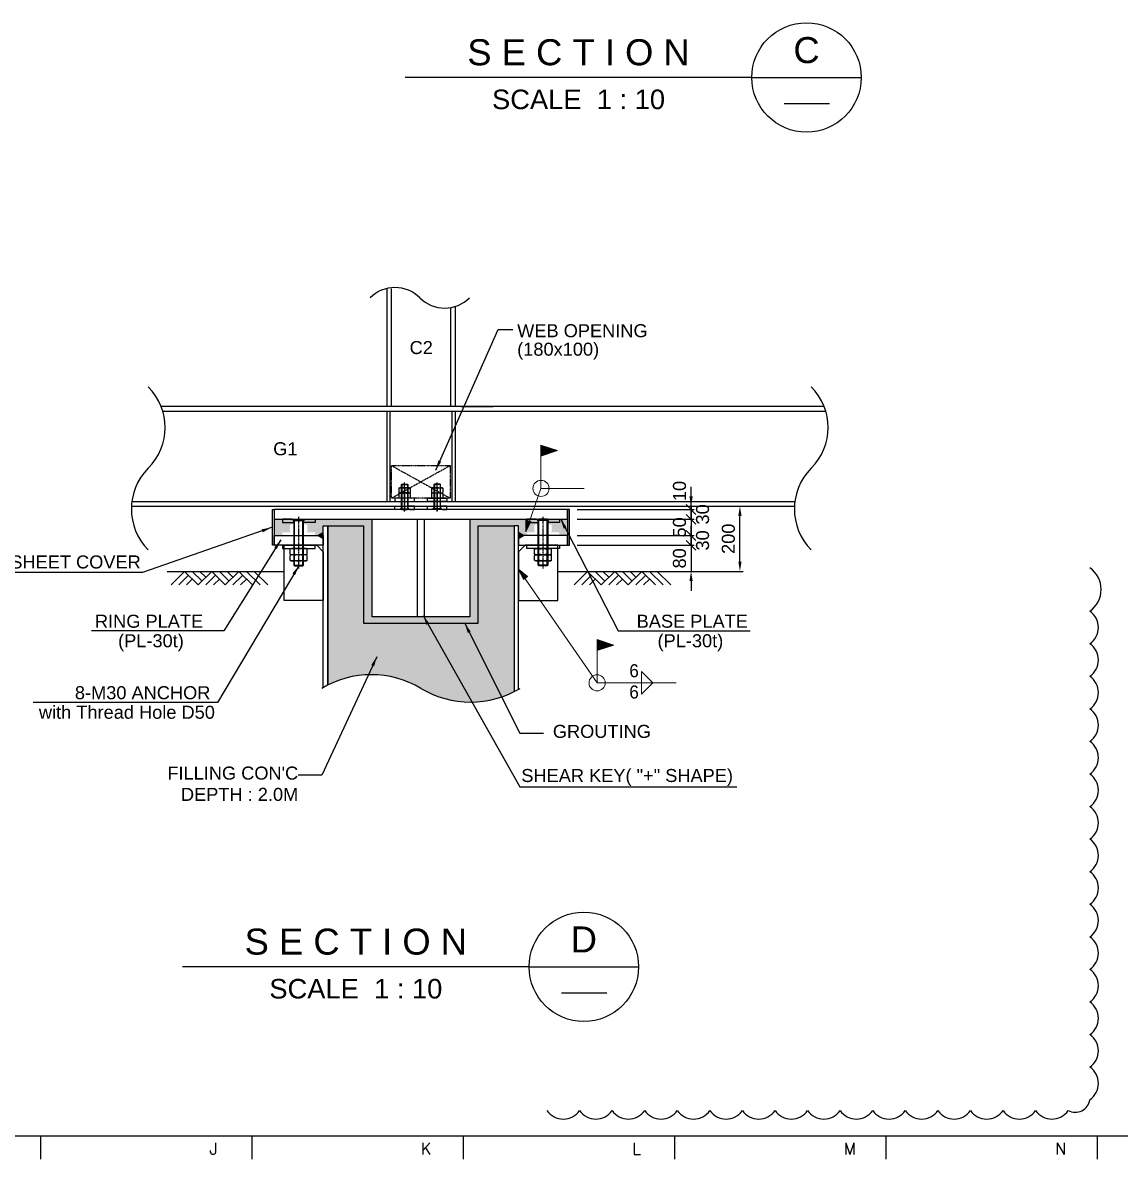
# Model space of a CAD drawing. Header units: millimetres. Extents: x 415966 to 487306, y -108951 to -17325.
# Drawn here: x 446494 to 449864, y -108848 to -105358 of the extents above; entities that cross this region are included whole.
import ezdxf
from ezdxf.enums import TextEntityAlignment as Align

# ---------------------------------------------------------------- set-up
doc = ezdxf.new("R2010")
doc.units = ezdxf.units.MM
doc.header["$LTSCALE"] = 2
doc.linetypes.add('CENTER', pattern=[2, 1.25, -0.25, 0.25, -0.25])
doc.linetypes.add('HIDDEN', pattern=[0.375, 0.25, -0.125])
doc.layers.get('Defpoints').update_dxf_attribs({"color": 250})
for name, color, linetype in [('C_CEN', 1, 'CENTER'), ('C_COLUMN-01', 2, 'Continuous'), ('C_GIRDER', 2, 'Continuous'), ('C_REV', 4, 'Continuous'), ('C_TEXT_01', 2, 'Continuous'), ('CONC', 3, 'Continuous'), ('DIM', 1, 'Continuous'), ('DIM-SCALE', 7, 'Continuous'), ('PLATE', 2, 'Continuous'), ('TAN-TIT', 30, 'Continuous'), ('TITLE', 7, 'Continuous'), ('나사산', 1, 'Continuous'), ('중심선', 1, 'CENTER')]:
    doc.layers.add(name, color=color, linetype=linetype)
for name, color, linetype, lineweight in [('Level 1', 7, 'Continuous', 0), ('Level 3', 7, 'Continuous', 0), ('Level 6', 7, 'Continuous', 0), ('Level 7', 7, 'Continuous', 0)]:
    doc.layers.add(name, color=color, linetype=linetype, lineweight=lineweight)
doc.styles.add('Arial', font='arial.ttf')
doc.styles.add('COM', font='COMPLEX', dxfattribs={"height": 5})
doc.styles.add('돋움', font='')
doc.styles.get('돋움').set_extended_font_data('Dotum')
doc.dimstyles.new('일반도면_0010', dxfattribs={"dimtxt": 40, "dimasz": 30, "dimexe": 10, "dimexo": 50, "dimgap": 15, "dimtad": 1, "dimdec": 0, "dimzin": 0, "dimdsep": 46, "dimtxsty": 'Arial', "dimcen": -50, "dimclrd": 7, "dimclre": 7, "dimclrt": 2, "dimadec": 8, "dimazin": 0, "dimtfac": 1, "dimtdec": 0, "dimtix": 1, "dimtmove": 2, "dimatfit": 3, "dimfxl": 1, "dimtolj": 1, "dimtzin": 0, "dimarcsym": 0})

# ---------------------------------------------------------------- blocks, each defined once
blk = doc.blocks.new('BORDER')
at = {"layer": 'TAN-TIT'}
for p, q in [((497.6551724136807, 352), (23282.34482758632, 352)), ((12178.41379310051, 352), (12178.41379310051, 207.7931034486683)), ((13476.27586206514, 352), (13476.27586206514, 207.7931034486683)), ((14774.13793103676, 352), (14774.13793103676, 207.7931034486683)), ((16072.0000000014, 352), (16072.0000000014, 207.7931034486683)), ((17369.86206895718, 352), (17369.86206895718, 207.7931034486683)), ((18667.72413793067, 352), (18667.72413793067, 207.7931034486683))]:
    blk.add_line(p, q, dxfattribs=at)
at = {"layer": 'TAN-TIT', "style": 'COM'}
for s, p in [('J', (13216.7034482779, 236.6344827588619)), ('K', (14514.56551724067, 236.6344827588619)), ('L', (15812.4275862053, 236.6344827588619)), ('M', (17110.28965516994, 236.6344827588619)), ('N', (18408.15172413271, 236.6344827588619))]:
    blk.add_text(s, height=72.10344827586206, dxfattribs=at).set_placement(p)
blk = doc.blocks.new('A$C25214C55')
at = {"layer": 'DIM'}
for p, q in [((223.470387361871, -125.0000000000036), (348.470387361871, -3.637978807091713e-12)), ((294.1810654805304, -125.0000000000036), (419.1810654805304, -3.637978807091713e-12)), ((364.8917435991752, -125.0000000000036), (489.8917435991752, -3.637978807091713e-12)), ((473.470387361871, -125.0000000000036), (419.1810654805304, -70.71067811865942)), ((544.1810654805304, -125.0000000000036), (454.5364045398455, -35.35533905932971)), ((614.8917435991752, -125.0000000000036), (489.8917435991752, -3.637978807091713e-12)), ((544.1810654805304, -54.28932188134786), (598.470387361871, -3.637978807091713e-12)), ((579.5364045398455, -89.64466094067757), (669.1810654805304, -3.637978807091713e-12)), ((614.8917435991752, -125.0000000000036), (739.8917435991752, -3.637978807091713e-12)), ((723.470387361871, -125.0000000000036), (669.1810654805304, -70.71067811865942)), ((794.1810654805304, -125.0000000000036), (704.5364045398455, -35.35533905932971)), ((864.8917435991752, -125.0000000000036), (739.8917435991752, -3.637978807091713e-12)), ((794.1810654805304, -54.28932188134786), (848.470387361871, -3.637978807091713e-12)), ((829.5364045398455, -89.64466094067757), (919.1810654805304, -3.637978807091713e-12)), ((864.8917435991752, -125.0000000000036), (989.8917435991752, -3.637978807091713e-12)), ((973.470387361871, -125.0000000000036), (919.1810654805304, -70.71067811865942)), ((1044.18106548053, -125.0000000000036), (954.5364045398455, -35.35533905932971)), ((1114.891743599175, -125.0000000000036), (989.8917435991752, -3.637978807091713e-12))]:
    blk.add_line(p, q, dxfattribs=at)
blk = doc.blocks.new('_DatumFilled')
at = {"color": 0, "linetype": 'ByBlock'}
blk.add_solid([(0, 0.57735027), (-1, 0), (0, -0.57735027)], dxfattribs=at)
blk = doc.blocks.new('L6')
at = {"color": 2, "linetype": 'Continuous', "lineweight": 0, "flags": 128}
blk.add_lwpolyline([(0, 0), (-0.00516, 0.00113), (-0.00516, -0.00113), (0, 0), (-0.00502, 0.00092), (-0.00502, -0.00092), (-0.0005666666666666667, 0), (-0.004876666666666666, 0.0007066666666666666), (-0.00495, -0.0007066666666666666), (-0.00113, 0), (-0.004736666666666667, 0.0005666666666666667), (-0.004806666666666667, -0.0004933333333333334), (-0.00191, 0), (-0.004596666666666666, 0.0003533333333333333), (-0.004666666666666667, -0.0002833333333333334), (-0.002616666666666666, 7e-05), (-0.004453333333333333, 0.0002133333333333333), (-0.004596666666666666, -0.00014), (-0.003463333333333333, 0), (-0.004383333333333334, 7e-05)], dxfattribs=at)
blk = doc.blocks.new('_Oblique')
at = {"color": 0, "linetype": 'ByBlock', "lineweight": -2}
blk.add_line((-0.5, -0.5), (0.5, 0.5), dxfattribs=at)
blk = doc.blocks.new('*D528')
at = {"layer": 'Defpoints', "color": 0}
for p in [(448145.9772784599, -106852.2534660519), (448545.9756654185, -106852.2534660519), (448145.9772784599, -106882.2534660522)]:
    blk.add_point(p, dxfattribs=at)
at = {"layer": 'DIM-SCALE', "color": 7, "lineweight": -2}
for p, q in [((448545.9756654185, -106852.2534660519), (448545.9756654185, -106822.2534660519)), ((448195.9772784599, -106852.2534660519), (448555.9756654185, -106852.2534660519)), ((448545.9756654185, -106882.2534660522), (448545.9756654185, -106852.2534660519)), ((448195.9772784599, -106882.2534660522), (448555.9756654185, -106882.2534660522)), ((448545.9756654185, -106882.2534660522), (448545.9756654185, -106912.2534660522))]:
    blk.add_line(p, q, dxfattribs=at)
at = {"layer": 'DIM-SCALE', "color": 7, "lineweight": -2, "xscale": 30, "yscale": 30, "zscale": 30}
for p, rotation in [((448545.9756654185, -106852.2534660519), 270), ((448545.9756654185, -106882.2534660522), 90)]:
    blk.add_blockref('_Oblique', p, dxfattribs=dict(at, rotation=rotation))
at = {"layer": 'DIM-SCALE', "color": 2, "char_height": 40, "attachment_point": 5, "rotation": 90, "style": 'Arial'}
for s, insert in [('\\A1;30', (448581.4122274921, -106867.253466052)), ('\\A1;', (448510.9756654185, -106867.253466052))]:
    blk.add_mtext(s, dxfattribs=dict(at, insert=insert))
blk = doc.blocks.new('*D529')
at = {"layer": 'Defpoints', "color": 0}
for p in [(448145.9772784599, -106932.2534660522), (448145.9772784599, -106962.2534660524), (448545.9756654185, -106932.2534660522)]:
    blk.add_point(p, dxfattribs=at)
at = {"layer": 'DIM-SCALE', "color": 7, "lineweight": -2}
for p, q in [((448545.9756654185, -106932.2534660522), (448545.9756654185, -106902.2534660522)), ((448195.9772784599, -106932.2534660522), (448555.9756654185, -106932.2534660522)), ((448195.9772784599, -106962.2534660524), (448555.9756654185, -106962.2534660524)), ((448545.9756654185, -106962.2534660524), (448545.9756654185, -106932.2534660522)), ((448545.9756654185, -106962.2534660524), (448545.9756654185, -106992.2534660524))]:
    blk.add_line(p, q, dxfattribs=at)
at = {"layer": 'DIM-SCALE', "color": 7, "lineweight": -2, "xscale": 30, "yscale": 30, "zscale": 30}
for p, rotation in [((448545.9756654185, -106932.2534660522), 270), ((448545.9756654185, -106962.2534660524), 90)]:
    blk.add_blockref('_Oblique', p, dxfattribs=dict(at, rotation=rotation))
at = {"layer": 'DIM-SCALE', "color": 2, "char_height": 40, "attachment_point": 5, "rotation": 90, "style": 'Arial'}
for s, insert in [('\\A1;30', (448581.4122274921, -106947.2534660523)), ('\\A1;', (448510.9756654185, -106947.2534660523))]:
    blk.add_mtext(s, dxfattribs=dict(at, insert=insert))
blk = doc.blocks.new('*D530')
at = {"layer": 'Defpoints', "color": 0}
for p in [(448145.9772784599, -106962.2534660524), (448145.9772784599, -107042.2534660522), (448545.9756654185, -107042.2534660522)]:
    blk.add_point(p, dxfattribs=at)
at = {"layer": 'DIM-SCALE', "color": 7, "lineweight": -2}
for p, q in [((448195.9772784599, -106962.2534660524), (448555.9756654185, -106962.2534660524)), ((448545.9756654185, -106962.2534660524), (448545.9756654185, -106932.2534660524)), ((448545.9756654185, -106962.2534660524), (448545.9756654185, -107042.2534660522)), ((448195.9772784599, -107042.2534660522), (448555.9756654185, -107042.2534660522)), ((448545.9756654185, -107072.2534660522), (448545.9756654185, -107102.2534660522))]:
    blk.add_line(p, q, dxfattribs=at)
at = {"layer": 'DIM-SCALE', "color": 7}
blk.add_solid([(448540.9756654185, -107072.2534660522), (448550.9756654185, -107072.2534660522), (448545.9756654185, -107042.2534660522)], dxfattribs=at)
at = {"layer": 'DIM-SCALE', "color": 7, "lineweight": -2, "xscale": 30, "yscale": 30, "zscale": 30, "rotation": 270}
blk.add_blockref('_Oblique', (448545.9756654185, -106962.2534660524), dxfattribs=at)
at = {"layer": 'DIM-SCALE', "color": 2, "insert": (448510.5527459096, -107002.2534660523), "char_height": 40, "attachment_point": 5, "rotation": 90, "style": 'Arial'}
blk.add_mtext('\\A1;80', dxfattribs=at)
blk = doc.blocks.new('*D531')
at = {"layer": 'Defpoints', "color": 0}
for p in [(448145.9772784599, -106842.2534660519), (448145.9772784599, -106852.2534660519), (448545.9756654185, -106852.2534660519)]:
    blk.add_point(p, dxfattribs=at)
at = {"layer": 'DIM-SCALE', "color": 7, "lineweight": -2}
for p, q in [((448545.9756654185, -106812.2534660519), (448545.9756654185, -106782.2534660519)), ((448195.9772784599, -106842.2534660519), (448555.9756654185, -106842.2534660519)), ((448195.9772784599, -106852.2534660519), (448555.9756654185, -106852.2534660519)), ((448545.9756654185, -106842.2534660519), (448545.9756654185, -106852.2534660519)), ((448545.9756654185, -106852.2534660519), (448545.9756654185, -106882.2534660519))]:
    blk.add_line(p, q, dxfattribs=at)
at = {"layer": 'DIM-SCALE', "color": 7}
blk.add_solid([(448540.9756654185, -106812.2534660519), (448550.9756654185, -106812.2534660519), (448545.9756654185, -106842.2534660519)], dxfattribs=at)
at = {"layer": 'DIM-SCALE', "color": 7, "lineweight": -2, "xscale": 30, "yscale": 30, "zscale": 30, "rotation": 90}
blk.add_blockref('_Oblique', (448545.9756654185, -106852.2534660519), dxfattribs=at)
at = {"layer": 'DIM-SCALE', "color": 2, "insert": (448510.5527459084, -106795.554966734), "char_height": 40, "attachment_point": 5, "rotation": 90, "style": 'Arial'}
blk.add_mtext('\\A1;10', dxfattribs=at)
blk = doc.blocks.new('*D532')
at = {"layer": 'Defpoints', "color": 0}
for p in [(448145.9772784599, -106882.2534660522), (448145.9772784599, -106932.2534660517), (448545.9756654185, -106932.2534660517)]:
    blk.add_point(p, dxfattribs=at)
at = {"layer": 'DIM-SCALE', "color": 7, "lineweight": -2}
for p, q in [((448545.9756654185, -106882.2534660522), (448545.9756654185, -106852.2534660522)), ((448195.9772784599, -106882.2534660522), (448555.9756654185, -106882.2534660522)), ((448545.9756654185, -106882.2534660522), (448545.9756654185, -106932.2534660517)), ((448195.9772784599, -106932.2534660517), (448555.9756654185, -106932.2534660517)), ((448545.9756654185, -106932.2534660517), (448545.9756654185, -106962.2534660517))]:
    blk.add_line(p, q, dxfattribs=at)
at = {"layer": 'DIM-SCALE', "color": 7, "lineweight": -2, "xscale": 30, "yscale": 30, "zscale": 30}
for p, rotation in [((448545.9756654185, -106882.2534660522), 270), ((448545.9756654185, -106932.2534660517), 90)]:
    blk.add_blockref('_Oblique', p, dxfattribs=dict(at, rotation=rotation))
at = {"layer": 'DIM-SCALE', "color": 2, "insert": (448510.5527459096, -106907.2534660519), "char_height": 40, "attachment_point": 5, "rotation": 90, "style": 'Arial'}
blk.add_mtext('\\A1;50', dxfattribs=at)
blk = doc.blocks.new('*D533')
at = {"layer": 'Defpoints', "color": 0}
for p in [(448166.5886688881, -106842.2534660519), (448695.9756654194, -106842.2534660519), (448195.9772784599, -107042.2534660522)]:
    blk.add_point(p, dxfattribs=at)
at = {"layer": 'DIM-SCALE', "color": 7, "lineweight": -2}
for p, q in [((448216.5886688881, -106842.2534660519), (448705.9756654194, -106842.2534660519)), ((448695.9756654194, -107012.2534660522), (448695.9756654194, -106872.2534660519)), ((448245.9772784599, -107042.2534660522), (448705.9756654194, -107042.2534660522))]:
    blk.add_line(p, q, dxfattribs=at)
at = {"layer": 'DIM-SCALE', "color": 7}
for points in [[(448690.9756654194, -106872.2534660519), (448700.9756654194, -106872.2534660519), (448695.9756654194, -106842.2534660519)], [(448690.9756654194, -107012.2534660522), (448700.9756654194, -107012.2534660522), (448695.9756654194, -107042.2534660522)]]:
    blk.add_solid(points, dxfattribs=at)
at = {"layer": 'DIM-SCALE', "color": 2, "insert": (448660.5527459105, -106942.253466052), "char_height": 40, "attachment_point": 5, "rotation": 90, "style": 'Arial'}
blk.add_mtext('\\A1;200', dxfattribs=at)
blk = doc.blocks.new('BOLT2')
for p, q in [((-15.00000000419095, 147.9802525004052), (-12.97025250422303, 151.5100000004604)), ((-15.00000000419095, 147.9802525004052), (-15.00000000419095, 10.50474750004651)), ((-15.00000000419095, 147.9802525004052), (14.99999999580905, 147.9802525004052)), ((-12.97025250422303, 151.5100000004604), (12.97025249584112, 151.5100000004604)), ((12.97025249584112, 151.5100000004604), (14.99999999580905, 147.9802525004052)), ((14.99999999580905, 10.50474750004651), (14.99999999580905, 147.9802525004052)), ((-22.50000000419095, 61.50999999999476), (-25.98120000422932, 59.49894999999378)), ((-25.98120000422932, 44.50104999999894), (-25.98120000422932, 59.49894999999378)), ((-22.50000000419095, 42.48999999999796), (-25.98120000422932, 44.50104999999894)), ((-22.50000000419095, 42.48999999999796), (-25.98120000422932, 40.47894999999698)), ((-25.98120000422932, 25.48105000000214), (-25.98120000422932, 40.47894999999698)), ((22.49999999580905, 61.50999999999476), (-22.50000000419095, 61.50999999999476)), ((22.49999999580905, 42.48999999999796), (-22.50000000419095, 42.48999999999796)), ((22.49999999580905, 42.48999999999796), (-22.50000000419095, 42.48999999999796)), ((-12.99150000419468, 44.50104999999894), (-12.99150000419468, 59.49894999999378)), ((-12.99150000419468, 25.48105000000214), (-12.99150000419468, 40.47894999999698)), ((12.99149999592919, 44.50104999999894), (12.99149999592919, 59.49894999999378)), ((12.99149999592919, 25.48105000000214), (12.99149999592919, 40.47894999999698)), ((25.98119999584742, 59.49894999999378), (22.49999999580905, 61.50999999999476)), ((25.98119999584742, 44.50104999999894), (22.49999999580905, 42.48999999999796)), ((25.98119999584742, 40.47894999999698), (22.49999999580905, 42.48999999999796)), ((25.98119999584742, 44.50104999999894), (25.98119999584742, 59.49894999999378)), ((25.98119999584742, 25.48105000000214), (25.98119999584742, 40.47894999999698)), ((-22.50000000419095, 23.47000000000116), (-25.98120000422932, 25.48105000000214)), ((22.49999999580905, 23.47000000000116), (-22.50000000419095, 23.47000000000116)), ((-15.00000000419095, 10.50474750004651), (14.99999999580905, 10.50474750004651)), ((-15.00000000419095, 10.50474750004651), (-12.97025250422303, 8.474999999991269)), ((-12.97025250422303, 8.474999999991269), (12.97025249584112, 8.474999999991269)), ((12.97025249584112, 8.474999999991269), (14.99999999580905, 10.50474750004651)), ((25.98119999584742, 25.48105000000214), (22.49999999580905, 23.47000000000116))]:
    blk.add_line(p, q)
at = {"color": 1}
for points in [[(-50.00000000419095, 141.5100000004604), (-15.00000000419095, 141.5100000004604), (-15.00000000419095, 146.5100000004604), (-20.00000000419095, 151.5100000004604), (-50.00000000419095, 151.5100000004604)], [(50.00000000419095, 141.5100000004604), (15.00000000419095, 141.5100000004604), (15.00000000419095, 146.5100000004604), (20.00000000419095, 151.5100000004604), (50.00000000419095, 151.5100000004604)], [(-50.00000000419095, 61.50999999999476), (49.99999999580905, 61.50999999999476), (49.99999999580905, 71.50999999999476), (-50.00000000419095, 71.50999999999476)]]:
    blk.add_lwpolyline(points, close=True, dxfattribs=at)
for centre, radius, start, end in [((-19.48635000409558, 50.01665154959483), 11.49334852972338, 55.59101350092298, 124.408986499077), ((-19.48635000409558, 53.9833484503979), 11.49334852972196, 235.591013500923, 304.408986499077), ((-19.48635000409558, 30.99665154959803), 11.49334852972338, 55.59101350092298, 124.408986499077), ((0.3143089925870299, 16.51109768163587), 45, 90.40019390252998, 107.1985961775466), ((0.3143089925870299, 87.48890231835685), 45, 252.8014038224534, 269.59980610414), ((0.3143089925870299, -2.508902318360924), 45, 90.40019390252998, 107.1985961775466), ((-0.3143090009689331, 16.51109768163587), 45, 72.80140382245344, 89.59980610413999), ((-0.3143090009689331, 87.48890231835685), 45, 270.40019389586, 287.1985961775466), ((-0.3143090009689331, -2.508902318360924), 45, 72.80140382245344, 89.59980610413999), ((19.48634999594651, 50.01665154959483), 11.49334852972309, 55.59101350092298, 124.408986499077), ((19.48634999594651, 53.9833484503979), 11.49334852972206, 235.591013500923, 304.408986499077), ((19.48634999594651, 30.99665154959803), 11.49334852972309, 55.59101350092298, 124.408986499077), ((-19.48635000409558, 34.9633484504011), 11.49334852972196, 235.591013500923, 304.408986499077), ((0.3143089925870299, 68.46890231836005), 45, 252.8014038224534, 269.59980610414), ((-0.3143090009689331, 68.46890231836005), 45, 270.40019389586, 287.1985961775466), ((19.48634999594651, 34.9633484504011), 11.49334852972206, 235.591013500923, 304.408986499077)]:
    blk.add_arc(centre, radius, start, end)
at = {"layer": '나사산'}
for p, q in [((-12.97025250422303, 8.474999999991269), (-12.97025250422303, 151.5100000004604)), ((12.97025249584112, 8.474999999991269), (12.97025249584112, 151.5100000004604))]:
    blk.add_line(p, q, dxfattribs=at)
at = {"layer": '중심선'}
blk.add_line((0, 0), (0, 158.4802525004052), dxfattribs=at)
blk = doc.blocks.new('A$C5F127701')
for p, q in [((-17.32079999998678, 40.65929999999935), (-15, 42)), ((-17.32079999998678, 40.65929999999935), (-17.32079999998678, 27.34070000000065)), ((-15, 42), (15, 42)), ((-8.646835000021383, 53.35000000000582), (-10, 51.996834999969)), ((10, 51.996834999969), (-10, 51.996834999969)), ((-10, 51.996834999969), (-10, -22.24683499995444)), ((-8.661000000080094, 40.65929999999935), (-8.661000000080094, 27.34070000000065)), ((8.646835000021383, 53.35000000000582), (-8.646835000021383, 53.35000000000582)), ((10, 51.996834999969), (8.646835000021383, 53.35000000000582)), ((8.660999999963678, 40.65929999999935), (8.660999999963678, 27.34070000000065)), ((10, -22.24683499995444), (10, 51.996834999969)), ((15, 42), (17.32079999998678, 40.65929999999935)), ((17.32079999998678, 40.65929999999935), (17.32079999998678, 27.34070000000065)), ((-17.32079999998678, 27.34070000000065), (-15, 26)), ((-17.32079999998678, 24.65929999999935), (-15, 26)), ((-17.32079999998678, 24.65929999999935), (-17.32079999998678, 11.34070000000065)), ((-17.32079999998678, 11.34070000000065), (-15, 10)), ((-15, 26), (15, 26)), ((-15, 26), (15, 26)), ((-15, 10), (15, 10)), ((-8.661000000080094, 24.65929999999935), (-8.661000000080094, 11.34070000000065)), ((8.660999999963678, 24.65929999999935), (8.660999999963678, 11.34070000000065)), ((15, 26), (17.32079999998678, 27.34070000000065)), ((15, 26), (17.32079999998678, 24.65929999999935)), ((15, 10), (17.32079999998678, 11.34070000000065)), ((17.32079999998678, 24.65929999999935), (17.32079999998678, 11.34070000000065)), ((10, -22.24683499995444), (-10, -22.24683499995444)), ((-8.646835000021383, -24.59999999999127), (-10, -22.24683499995444)), ((8.646835000021383, -24.59999999999127), (-8.646835000021383, -24.59999999999127)), ((10, -22.24683499995444), (8.646835000021383, -24.59999999999127))]:
    blk.add_line(p, q)
at = {"color": 1}
for points in [[(-30.00000000279397, 10), (29.99999999720603, 10), (29.99999999720603, 0), (-30.00000000279397, 0)], [(-30.00000000279397, -14.59999999999127), (-10, -14.59999999999127), (-10, -19.59999999999127), (-15, -24.59999999999127), (-30.00000000279397, -24.59999999999127)], [(30.00000000279397, -14.59999999999127), (10, -14.59999999999127), (10, -19.59999999999127), (15, -24.59999999999127), (30.00000000279397, -24.59999999999127)]]:
    blk.add_lwpolyline(points, close=True, dxfattribs=at)
for centre, radius, start, end in [((-12.99090000009164, 34.33776769973338), 7.662232353148038, 55.59101350092298, 124.408986499077), ((0.2095393311465159, 12.00073178776074), 30, 90.40019389586, 107.1985961775466), ((-0.2095393311465159, 12.00073178776074), 30, 72.80140382245344, 89.59980610413999), ((12.99089999997523, 34.33776769973338), 7.662232353147973, 55.59101350092298, 124.408986499077), ((-12.99090000009164, 33.66223230026662), 7.662232353148724, 235.591013500923, 304.408986499077), ((-12.99090000009164, 18.33776769973338), 7.662232353148038, 55.59101350092298, 124.408986499077), ((-12.99090000009164, 17.66223230026662), 7.662232353148724, 235.591013500923, 304.408986499077), ((0.2095393311465159, 55.99926821223926), 30, 252.8014038224534, 269.59980610414), ((0.2095393311465159, -3.999268212239258), 30, 90.40019389586, 107.1985961775466), ((0.2095393311465159, 39.99926821223926), 30, 252.8014038224534, 269.59980610414), ((-0.2095393311465159, 55.99926821223926), 30, 270.40019390253, 287.1985961775466), ((-0.2095393311465159, -3.999268212239258), 30, 72.80140382245344, 89.59980610413999), ((-0.2095393311465159, 39.99926821223926), 30, 270.40019390253, 287.1985961775466), ((12.99089999997523, 33.66223230026662), 7.662232353148918, 235.591013500923, 304.408986499077), ((12.99089999997523, 18.33776769973338), 7.662232353147973, 55.59101350092298, 124.408986499077), ((12.99089999997523, 17.66223230026662), 7.662232353148918, 235.591013500923, 304.408986499077)]:
    blk.add_arc(centre, radius, start, end)
at = {"layer": '나사산'}
for p, q in [((-8.646835000021383, 53.35000000000582), (-8.646835000021383, -24.59999999999127)), ((8.646835000021383, 53.35000000000582), (8.646835000021383, -24.59999999999127))]:
    blk.add_line(p, q, dxfattribs=at)
at = {"layer": '중심선'}
for p, q in [((0, -30.63803037938487), (0, 58.35000000000582)), ((-2.793967723846436e-09, 41), (-2.793967723846436e-09, -29.24683499995444))]:
    blk.add_line(p, q, dxfattribs=at)

msp = doc.modelspace()

# ---------------------------------------------------------------- hatches: boundary and pattern name
h = msp.add_hatch(color=9)
edge = h.paths.add_edge_path()
edge.add_arc((447868.838668888, -107146.9812984186), 296.6943494444259, 239.1258303310062, 296.7950632267268)
edge.add_line((448002.5886688881, -107411.8179924248), (448002.5886688881, -106902.2534660522))
edge.add_line((448002.5886688881, -106902.2534660522), (447891.5886688807, -106902.2534660522))
edge.add_line((447891.5886688807, -106902.2534660522), (447891.5886688807, -107202.2534660522))
edge.add_line((447891.5886688807, -107202.2534660522), (447541.5886688807, -107202.2534660522))
edge.add_line((447541.5886688807, -107202.2534660522), (447541.5886688807, -106902.2534660522))
edge.add_line((447541.5886688807, -106902.2534660522), (447430.5886688881, -106902.2534660522))
edge.add_line((447430.5886688881, -106902.2534660522), (447430.5886688881, -107391.4479501394))
edge.add_arc((447564.338668888, -107656.2846441459), 296.6943494444649, 59.12583033100839, 116.79506322666319, ccw=False)
at = {"layer": 'C_GIRDER'}
h = msp.add_hatch(dxfattribs=at)
h.set_pattern_fill('AR-CONC', color=256, scale=5, style=0)
h.set_pattern_definition([(49.99999999999999, (-123291.0053749754, -78384.14037552879), (35.86300913003767, -3.137606749129755), [3.75, -41.25]), (355, (-123291.0053749754, -78384.14037552879), (-6.937566680649999, 37.60960668500059), [3, -33]), (100.4513999999998, (-123288.0167909754, -78384.4018425288), (28.92546908570108, 34.47197710304768), [3.187009499999999, -35.05710559999998]), (46.18420000000001, (-123291.0053749754, -78374.14037552879), (53.36205243128222, -8.275950716450904), [5.625, -61.875]), (96.63559999999971, (-123286.5585377254, -78374.83004087879), (46.73313527743516, 48.70589354502209), [4.780514399999989, -52.58564999999992]), (351.1842, (-123291.0053749754, -78374.14037552879), (46.73309725668136, 48.70593004626623), [4.5, -49.5]), (21, (-123286.0053749754, -78376.64037552879), (29.84535260592308, -20.13094453326694), [3.75, -41.25]), (326.0000000000001, (-123286.0053749754, -78376.64037552879), (12.16576659607909, 36.25750225234265), [3, -33]), (71.4514, (-123283.5182633255, -78378.3179558288), (42.0111314290745, 16.12652483549762), [3.1870095, -35.0571056]), (37.50000000000001, (-123291.0053749754, -78384.14037552879), (0.6079927658645333, 16.64469269156557), [0, -32.59999999999999, 0, -33.5, 0, -33.125]), (7.499999999999999, (-123291.0053749754, -78384.14037552879), (13.15347687210743, 19.72058559411801), [0, -19.1, 0, -31.85, 0, -12.625]), (327.5, (-123302.1553749755, -78384.14037552879), (26.69112180862045, -1.12774358671899), [0, -12.5, 0, -39, 0, -51.75]), (317.5, (-123307.1553749755, -78384.14037552879), (29.15930846711931, 5.005249116615882), [0, -16.25, 0, -25.9, 0, -36.75])])
h.paths.add_polyline_path([(447326.5886688709, -106882.2534660522), (447266.5886688881, -106882.2534660522), (447266.5886688881, -106932.2534660527), (447291.5886688881, -106932.2534660527), (447291.5886688881, -106922.2534660725), (447318.5886689074, -106922.2534660725), (447316.5891024817, -106921.0983390874, -0.03836757206835595), (447315.0301088725, -106920.1977260523), (447315.0301088725, -106900.3092060523, -0.03836757211836058), (447316.5891024838, -106899.4085930162), (447318.5886688728, -106898.2534660525), (447326.5886688699, -106898.2534660525)])
h.paths.add_polyline_path([(447416.5886688881, -106902.2534660522), (447430.5886688881, -106902.2534660522), (447566.5886688807, -106902.2534660522), (447566.5886688807, -106882.2534660522), (447356.588668871, -106882.2534660522), (447356.58866887, -106898.2534660525), (447364.5886688728, -106898.2534660525), (447366.5882352625, -106899.4085930167, -0.03836757208910301), (447368.1472288726, -106900.3092060523), (447368.1472288726, -106920.1977260523, -0.03836757203997456), (447366.5882352646, -106921.0983390869), (447364.5886688382, -106922.2534660725), (447391.5886688881, -106922.2534660725), (447391.5886688881, -106932.2534660527), (447416.5886688881, -106932.2534660527)])
h.paths.add_polyline_path([(448039.1144075837, -106885.2844766377), (448050.3910926848, -106887.8619816643), (448052.3415005542, -106882.2534660522), (447866.5886688807, -106882.2534660522), (447866.5886688807, -106902.2534660522), (448002.5886688881, -106902.2534660522), (448016.5886688881, -106902.2534660522), (448016.5886688881, -106932.2534660527), (448041.5886688881, -106932.2534660527), (448041.5886688881, -106922.2534660725), (448068.5886689381, -106922.2534660725), (448066.5891025117, -106921.0983390868, -0.03836757203983128), (448065.0301089037, -106920.1977260523), (448065.0301089037, -106900.3092060523, -0.03836757208895958), (448066.5891025138, -106899.4085930167), (448068.5886689035, -106898.2534660525), (448076.5886689063, -106898.2534660525), (448076.5886689053, -106882.2534660522), (448052.3415005542, -106882.2534660522), (448050.3910926848, -106887.8619816643), (448054.1081572457, -106888.7115888409), (448038.7865483576, -106921.231549667)])
h.paths.add_polyline_path([(448166.5886688881, -106882.2534660522), (448106.5886689054, -106882.2534660522), (448106.5886689064, -106898.2534660525), (448114.5886689035, -106898.2534660525), (448116.5882352925, -106899.4085930162, -0.03836757211821606), (448118.1472289038, -106900.3092060523), (448118.1472289038, -106920.1977260523, -0.03836757206821154), (448116.5882352946, -106921.0983390874), (448114.5886688689, -106922.2534660725), (448141.5886688881, -106922.2534660725), (448141.5886688881, -106932.2534660527), (448166.5886688881, -106932.2534660527)])
h.paths.add_polyline_path([(447891.5886688807, -107202.2534660522), (447891.5886688806, -106902.2534660522), (447866.5886688807, -106902.2534660522), (447866.5886688807, -107182.2534660522), (447566.5886688807, -107182.2534660522), (447566.5886688807, -106902.2534660522), (447541.5886688806, -106902.2534660522), (447541.5886688807, -107202.2534660522)])

# ---------------------------------------------------------------- linework, layer by layer
at = {"color": 253}
for p, q in [((446937.7854686833, -107042.2534660522), (447296.5886688881, -107042.2534660522)), ((448136.5886688881, -107042.2534660522), (448483.7291209682, -107042.2534660522))]:
    msp.add_line(p, q, dxfattribs=at)
at = {"color": 6}
for points in [[(447296.5886688881, -106962.2534660527), (447396.5886688881, -106962.2534660527), (447416.5886688881, -106982.2534660527), (447416.5886688881, -107132.2534660527), (447296.5886688881, -107132.2534660527)], [(448136.5886688881, -106962.2534660527), (448036.5886688881, -106962.2534660527), (448016.5886688881, -106982.2534660527), (448016.5886688881, -107132.2534660527), (448136.5886688881, -107132.2534660527)]]:
    msp.add_lwpolyline(points, close=True, dxfattribs=at)
at = {"layer": 'C_CEN'}
for p, q in [((447626.5886688807, -106717.6534660522), (447806.5886688807, -106817.6534660522)), ((447806.5886688807, -106717.6534660522), (447626.5886688807, -106817.6534660522))]:
    msp.add_line(p, q, dxfattribs=at)
msp.add_lwpolyline([(447626.5886688807, -106717.6534660522), (447806.5886688807, -106717.6534660522), (447806.5886688807, -106817.6534660522), (447626.5886688807, -106817.6534660522)], close=True, dxfattribs=at)
at = {"layer": 'C_CEN', "linetype": 'Continuous'}
for centre, radius, start, end in [((447636.9886688899, -106278.3879924626), 107.7630734526778, 44.99999999948535, 135.0000000005146), ((447789.3886688896, -106125.9879924628), 107.7630734526778, 224.9999999994854, 315.0000000005147), ((446754.4797213281, -106600.8019411302), 176.7766952966369, 315.0000000005147, 44.99999999948535), ((448789.7819524146, -106600.8019411302), 176.7766952966369, 315.0000000005147, 44.99999999948535), ((447004.4797213281, -106850.8019411302), 176.7766952966369, 135.0000000005146, 224.9999999994854), ((449039.7819524146, -106850.8019411302), 176.7766952966369, 135.0000000005146, 224.9999999994854), ((447564.3386688881, -107656.2846441458), 296.6943494444494, 59.12583032955829, 120.8741696704417), ((447868.8386688879, -107146.9812984185), 296.6943494444494, 239.1258303295583, 300.8741696704417)]:
    msp.add_arc(centre, radius, start, end, dxfattribs=at)
at = {"layer": 'C_COLUMN-01'}
for p, q in [((447611.5886688883, -106173.6611095724), (447611.588668888, -106536.2534660522)), ((447821.5886688881, -106228.8278679978), (447821.588668888, -106536.2534660522))]:
    msp.add_line(p, q, dxfattribs=at)
at = {"layer": 'C_GIRDER', "linetype": 'HIDDEN'}
for p, q in [((447625.7886688882, -106173.6611095724), (447625.788668888, -106536.2534660522)), ((447807.3886688882, -106232.2371336358), (447807.3886688881, -106536.2534660522)), ((446924.0531562681, -106550.8534660522), (448959.3553873547, -106550.8534660522)), ((446829.2251975589, -106827.6534660522), (448864.5274286454, -106827.6534660522))]:
    msp.add_line(p, q, dxfattribs=at)
at = {"layer": 'C_GIRDER'}
for p, q in [((448954.3525888146, -106536.2534660522), (446919.0503577281, -106536.2534660522)), ((447820.5886688881, -106536.2534660522), (447722.5886688881, -106536.2534660522)), ((447840.5886688881, -106536.2534660522), (447938.5886688883, -106536.2534660522)), ((447611.588668888, -106550.8534660522), (447611.588668888, -106827.6534660522)), ((447621.588668888, -106550.8534660522), (447621.588668888, -106827.6534660522)), ((447811.5886688734, -106550.8534660522), (447811.5886688734, -106827.6534660522)), ((447821.5886688734, -106550.8534660522), (447821.5886688734, -106827.6534660522)), ((447541.5886688807, -107202.2534660522), (447541.5886688807, -106902.2534660522)), ((447891.5886688807, -106902.2534660522), (447891.5886688807, -107202.2534660522)), ((447891.5886688807, -107202.2534660522), (447541.5886688807, -107202.2534660522))]:
    msp.add_line(p, q, dxfattribs=at)
msp.add_lwpolyline([(446827.909838353, -106842.2534660522), (448863.2120694395, -106842.2534660522)], dxfattribs=at)
for points in [[(447260.5886688881, -106852.2534660522), (447266.5886688881, -106852.2534660522), (447266.5886688881, -106962.2534660527), (447260.5886688881, -106962.2534660527)], [(448172.5886688881, -106852.2534660522), (448166.5886688881, -106852.2534660522), (448166.5886688881, -106962.2534660527), (448172.5886688881, -106962.2534660527)], [(447566.5886688807, -106882.2534660522), (447866.5886688807, -106882.2534660522), (447866.5886688807, -107182.2534660522), (447566.5886688807, -107182.2534660522)], [(447706.5886688807, -106882.2534660522), (447726.5886688807, -106882.2534660522), (447726.5886688807, -107182.2534660522), (447706.5886688807, -107182.2534660522)]]:
    msp.add_lwpolyline(points, close=True, dxfattribs=at)
at = {"layer": 'C_REV'}
msp.add_lwpolyline([(448103.6780665917, -108697.8863390023, 0.52056705), (448203.6780665917, -108697.8863390023, 0.52056705), (448303.6780665917, -108697.8863390023, 0.52056705), (448403.6780665917, -108697.8863390023, 0.52056705), (448503.6780665917, -108697.8863390023, 0.52056705), (448603.6780665917, -108697.8863390023, 0.52056705), (448703.6780665917, -108697.8863390023, 0.52056705), (448803.6780665917, -108697.8863390023, 0.52056705), (448903.6780665917, -108697.8863390023, 0.52056705), (449003.6780665917, -108697.8863390023, 0.52056705), (449103.6780665917, -108697.8863390023, 0.52056705), (449203.6780665917, -108697.8863390023, 0.52056705), (449303.6780665917, -108697.8863390023, 0.52056705), (449403.6780665917, -108697.8863390023, 0.52056705), (449503.6780665917, -108697.8863390023, 0.52056705), (449603.6780665917, -108697.8863390023, 0.52056705), (449703.6780665917, -108697.8863390023, 0.52056705), (449770.3447332585, -108664.553005669, 0.52056705), (449770.3447332585, -108564.553005669, 0.52056705), (449770.3447332585, -108464.553005669, 0.52056705), (449770.3447332585, -108364.553005669, 0.52056705), (449770.3447332585, -108264.553005669, 0.52056705), (449770.3447332585, -108164.553005669, 0.52056705), (449770.3447332585, -108064.553005669, 0.52056705), (449770.3447332585, -107964.553005669, 0.52056705), (449770.3447332585, -107864.553005669, 0.52056705), (449770.3447332585, -107764.553005669, 0.52056705), (449770.3447332585, -107664.553005669, 0.52056705), (449770.3447332585, -107564.553005669, 0.52056705), (449770.3447332585, -107464.553005669, 0.52056705), (449770.3447332585, -107364.553005669, 0.52056705), (449770.3447332585, -107264.553005669, 0.52056705), (449770.3447332585, -107164.553005669, 0.52056705), (449770.3447332585, -107031.2196723357, 0.52056705)], format="xyb", dxfattribs=at)
at = {"layer": 'CONC', "color": 8}
for points in [[(447430.5886688881, -107391.4479501394), (447430.5886688881, -106902.2534660522), (447541.5886688807, -106902.2534660522)], [(447891.5886688807, -106902.2534660522), (448002.5886688881, -106902.2534660522), (448002.5886688881, -107411.8179924249)]]:
    msp.add_lwpolyline(points, dxfattribs=at)
at = {"layer": 'Level 3', "color": 0, "linetype": 'Continuous', "lineweight": 0}
for p, q in [((448085.2666523839, -106787.5752036406), (448085.2666523839, -106654.5968636406)), ((448085.2666523839, -106688.6243636406), (448085.2666523839, -106654.5968636406)), ((448085.2666523839, -106654.5968636406), (448136.3079023839, -106671.6106136406)), ((448136.3079023839, -106671.6106136406), (448085.2666523839, -106688.6243636406)), ((448086.174052384, -106656.0940736406), (448085.992572384, -106687.3766886406)), ((448085.992572384, -106687.3766886406), (448132.632932384, -106672.0189436406)), ((448133.994032384, -106671.8374636406), (448086.174052384, -106656.0940736406)), ((448132.632932384, -106672.0189436406), (448086.968027384, -106657.6366536406)), ((448086.968027384, -106657.6366536406), (448086.968027384, -106685.8114236406)), ((448086.968027384, -106685.8114236406), (448129.139442384, -106671.6332986406)), ((448129.139442384, -106671.6332986406), (448088.1249623839, -106658.8162736406)), ((448088.1249623839, -106658.8162736406), (448088.1249623839, -106683.4975536406)), ((448088.1249623839, -106683.4975536406), (448126.2130773839, -106671.8374636406)), ((448126.2130773839, -106671.8374636406), (448089.281897384, -106660.1773736406)), ((448089.281897384, -106660.1773736406), (448089.281897384, -106681.9322886406)), ((448089.281897384, -106681.9322886406), (448122.719587384, -106672.0189436406)), ((448091.0286423839, -106662.1055986406), (448090.461517384, -106679.5957336406)), ((448090.461517384, -106679.5957336406), (448118.840452384, -106671.8374636406)), ((448122.719587384, -106672.0189436406), (448091.0286423839, -106662.1055986406)), ((448118.840452384, -106671.8374636406), (448092.004097384, -106663.4666986406)), ((448092.004097384, -106663.4666986406), (448092.208262384, -106677.2818636406)), ((448092.208262384, -106677.2818636406), (448114.938632384, -106671.8374636406)), ((448114.938632384, -106671.8374636406), (448093.1837173839, -106665.2134436406)), ((448093.1837173839, -106665.2134436406), (448093.7508423839, -106675.5124336406)), ((448093.7508423839, -106675.5124336406), (448110.0840423839, -106671.6332986406)), ((448110.0840423839, -106671.6332986406), (448094.3406523839, -106667.1643536406)), ((448094.3406523839, -106667.1643536406), (448094.3406523839, -106673.7656886406)), ((448094.3406523839, -106673.7656886406), (448105.615097384, -106671.4518186406)), ((448095.905917384, -106668.5254536406), (448095.316107384, -106671.8374636406)), ((448095.316107384, -106671.8374636406), (448100.1706973839, -106671.4518186406)), ((448105.615097384, -106671.4518186406), (448095.905917384, -106668.5254536406)), ((448100.1706973839, -106671.4518186406), (448097.0628523839, -106670.2721986406))]:
    msp.add_line(p, q, dxfattribs=at)
at = {"layer": 'Level 3', "color": 7, "linetype": 'Continuous', "lineweight": 0}
for p, q in [((448038.7865483575, -106921.231549667), (448085.2666523839, -106787.5752036406)), ((448217.7433487543, -106787.5752036406), (448085.2666523839, -106787.5752036406)), ((448016.5886688881, -107035.093000584), (448257.4677472908, -107384.7378570305)), ((448257.4677472908, -107384.7378570305), (448257.4677472908, -107251.7490190793)), ((448499.8629705915, -107384.7378570305), (448257.4677472908, -107384.7378570305))]:
    msp.add_line(p, q, dxfattribs=at)
at = {"layer": 'Level 3', "color": 7, "linetype": 'Continuous', "lineweight": 0, "flags": 128}
msp.add_lwpolyline([(448257.4677472908, -107251.7490190793), (448308.5123820735, -107268.7638973401), (448257.4677472908, -107285.778775601), (448257.4677472908, -107251.7490190793)], dxfattribs=at)
at = {"layer": 'Level 3', "color": 7, "linetype": 'Continuous', "lineweight": 13, "flags": 128}
msp.add_lwpolyline([(448306.1983332061, -107268.9907853069), (448258.3751949611, -107253.2463233648), (448258.1936845879, -107284.5310220297), (448304.8371617006, -107269.1722956802), (448259.1692246973, -107254.7890052437), (448259.1692246973, -107282.9656774033), (448301.343451701, -107268.7866121859), (448260.3262230819, -107255.968718474), (448260.3262230819, -107280.6516285359), (448298.4168834709, -107268.9907853069), (448261.4832214664, -107257.3299420778), (448261.4832214664, -107279.0862839095), (448294.9231734713, -107269.1722956802), (448263.2301285646, -107259.2582553527), (448262.6629346967, -107276.7495722945), (448291.0437799773, -107268.9907853069), (448264.2056165756, -107260.6194789564), (448264.4097896965, -107274.4355234271), (448287.1416716377, -107268.9907853069), (448265.3853298062, -107262.3663339562), (448265.9524715754, -107272.6660056798), (448282.2867901327, -107268.7866121859), (448266.5423281907, -107264.3173620769), (448266.5423281907, -107270.91915068), (448277.8175400237, -107268.6051018126), (448268.1077249152, -107265.6785335824), (448267.5178683001, -107268.9907853069), (448272.3727498052, -107268.6051018126), (448269.2647232999, -107267.4253885822)], dxfattribs=at)
at = {"layer": 'Level 3', "color": 7, "linetype": 'Continuous', "lineweight": 0}
for centre in [(448085.2666523839, -106787.5752036406), (448257.4677472908, -107384.7378570305)]:
    msp.add_circle(centre, 24.79931994765496, dxfattribs=at)
at = {"layer": 'Level 7', "color": 7, "linetype": 'Continuous', "lineweight": 0}
for p, q in [((448393.5867733778, -107349.7278194566), (448393.5867733778, -107384.7378570305)), ((448428.5968109515, -107384.7378570305), (448393.5867733778, -107349.7278194566)), ((448393.5867733778, -107419.7478946043), (448428.5968109515, -107384.7378570305)), ((448393.5867733778, -107384.7378570305), (448393.5867733778, -107419.7478946043))]:
    msp.add_line(p, q, dxfattribs=at)
at = {"layer": 'PLATE'}
for points in [[(448166.5886688881, -106882.2534660522), (448166.5886688881, -106852.2534660522), (447266.5886688881, -106852.2534660522), (447266.5886688881, -106882.2534660522)], [(447416.5886688881, -106932.2534660527), (447416.5886688881, -106962.2534660527), (447266.5886688881, -106962.2534660527), (447266.5886688881, -106932.2534660527)], [(448016.5886688881, -106932.2534660527), (448016.5886688881, -106962.2534660527), (448166.5886688881, -106962.2534660527), (448166.5886688881, -106932.2534660527)]]:
    msp.add_lwpolyline(points, close=True, dxfattribs=at)
for points in [[(447416.5886688881, -107398.9959454195), (447416.5886688881, -106902.2534660522), (447430.5886688881, -106902.2534660522), (447430.5886688881, -107391.4479501394)], [(448016.5886688881, -107404.2699971447), (448016.5886688881, -106902.2534660522), (448002.5886688881, -106902.2534660522), (448002.5886688881, -107411.8179924249)]]:
    msp.add_lwpolyline(points, dxfattribs=at)
at = {"layer": 'TITLE', "color": 1, "linetype": 'Continuous'}
for p, q in [((448732.4660290104, -105525.6138581345), (447668.4654320452, -105525.6138509762)), ((448048.802419111, -108256.550120332), (446984.8018221458, -108256.5501131737))]:
    msp.add_line(p, q, dxfattribs=at)
for points in [[(448732.4660290104, -105525.6138509762), (449068.4661320463, -105525.6138509762)], [(448048.802419111, -108256.5501131737), (448384.802522147, -108256.5501131737)]]:
    msp.add_lwpolyline(points, dxfattribs=at)
at = {"layer": 'TITLE', "color": 2, "linetype": 'Continuous'}
for points in [[(448831.6420333694, -105605.4512175748), (448971.2687582137, -105605.4512175748)], [(448147.97842347, -108336.3874797722), (448287.6051483144, -108336.3874797722)]]:
    msp.add_lwpolyline(points, dxfattribs=at)
at = {"layer": 'TITLE', "color": 1, "linetype": 'Continuous'}
for centre in [(448900.4660990104, -105525.6138581345), (448216.8024891111, -108256.550120332)]:
    msp.add_circle(centre, 168.0000700000288, dxfattribs=at)

# ---------------------------------------------------------------- block references
at = {"xscale": 0.5, "yscale": 0.5, "zscale": 0.5}
msp.add_blockref('BORDER', (440459.3015940094, -108951.4534913845), dxfattribs=at)
msp.add_blockref('BOLT2', (447341.5886688531, -107033.7634660527))
at = {"xscale": -1}
msp.add_blockref('BOLT2', (448091.5886689232, -107033.7634660527), dxfattribs=at)
at = {"color": 1, "yscale": 20, "zscale": 20}
for p, xscale in [((447416.5886688881, -106932.2534660527), 20), ((448016.5886688881, -106932.2534660527), -20)]:
    msp.add_blockref('_DatumFilled', p, dxfattribs=dict(at, xscale=xscale))
at = {"layer": 'C_GIRDER', "xscale": -1}
msp.add_blockref('A$C5F127701', (447666.5886688857, -106827.6534660522), dxfattribs=at)
at = {"layer": 'C_GIRDER'}
msp.add_blockref('A$C5F127701', (447766.5886688757, -106827.6534660522), dxfattribs=at)
at = {"layer": 'CONC', "xscale": -0.333333333334546, "yscale": 0.333333333334546, "zscale": 0.333333333334546}
for p in [(447321.078798009, -107042.2534660522), (448558.2192500892, -107042.2534660522)]:
    msp.add_blockref('A$C25214C55', p, dxfattribs=at)
at = {"layer": 'Level 3', "color": 7, "linetype": 'Continuous', "lineweight": 0, "xscale": -6805.951304349971, "yscale": -6805.951304349971, "zscale": 125.0358484779168, "rotation": 307.001074922109}
msp.add_blockref('L6', (448016.5886688881, -107035.093000584), dxfattribs=at)
at = {"layer": 'Level 6', "color": 7, "linetype": 'Continuous', "lineweight": 0, "xscale": -6805.5, "yscale": 6805.499999999999, "zscale": 125, "rotation": 77.12510948188043}
msp.add_blockref('L6', (448038.7865483576, -106921.231549667), dxfattribs=at)

# ---------------------------------------------------------------- texts
at = {"layer": 'C_TEXT_01', "style": 'Arial'}
for s, p in [('WEB OPENING', (448012.1550624425, -106323.2835837303)), ('C2', (447681.8731497884, -106375.0856381117)), ('(180x100)', (448012.1550624425, -106380.0524135558)), ('G1', (447263.1307981237, -106685.7828937482))]:
    msp.add_text(s, height=40, dxfattribs=at).set_placement(p)
for s, p in [('TEMPORARY STEEL SHEET COVER', (446375.3606086997, -107013.3770259313)), ('RING PLATE', (446882.042608374, -107195.3638237743)), ('BASE PLATE', (448549.7431877965, -107195.3638237743)), ('(PL-30t)', (446887.8458699391, -107255.3638237743)), ('(PL-30t)', (448543.967211361, -107255.3638237743)), ('8-M30 ANCHOR', (446862.3176365205, -107414.8651234574)), ('with Thread Hole D50', (446814.0104833203, -107474.8651234574))]:
    msp.add_text(s, height=40, dxfattribs=at).set_placement(p, align=Align.MIDDLE_CENTER)
for s, p in [('GROUTING', (448422.717714919, -107533.6078413425)), ("FILLING CON'C", (447340.0507653298, -107661.7050956468)), ('SHEAR KEY( "+" SHAPE)', (448674.6732946288, -107669.150936242)), ('DEPTH : 2.0M', (447340.0507653298, -107727.1274283614))]:
    msp.add_text(s, height=40, dxfattribs=at).set_placement(p, align=Align.MIDDLE_RIGHT)
at = {"layer": 'Level 1', "color": 2, "linetype": 'Continuous', "lineweight": 13, "style": '돋움'}
for p in [(448356.4223160366, -107367.4031587618), (448356.4223160366, -107432.6631078849)]:
    msp.add_text('6', height=40, dxfattribs=at).set_placement(p)
at = {"layer": 'TITLE', "color": 3, "ltscale": 10, "style": 'Arial'}
for p in [(448200.465730528, -105488.2805011458), (447516.8021206287, -108219.2167633433)]:
    msp.add_text('S E C T I O N', height=80, dxfattribs=at).set_placement(p, align=Align.CENTER)
at = {"layer": 'TITLE', "color": 2, "ltscale": 10, "style": 'Arial'}
for s, p in [('C', (448900.4595287103, -105441.6138159758)), ('D', (448216.795918811, -108172.5500781733))]:
    msp.add_text(s, height=80, dxfattribs=at).set_placement(p, align=Align.MIDDLE)
at = {"layer": 'TITLE', "color": 2, "linetype": 'Continuous', "style": 'Arial'}
for p in [(448200.5006138758, -105562.947237812), (447516.8370039765, -108293.8835000094)]:
    msp.add_text('SCALE  1 : 10', height=60, dxfattribs=at).set_placement(p, align=Align.TOP_CENTER)

# ---------------------------------------------------------------- dimensions: what is measured, and where the dimension line sits
at = {"layer": 'DIM-SCALE'}
dim = msp.add_linear_dim(base=(448545.9756654185, -106852.2534660519), p1=(448145.9772784599, -106842.2534660519), p2=(448145.9772784599, -106852.2534660519), angle=270, dimstyle='일반도면_0010', override={"dimgap": 15, "dimblk2": 'Oblique', "dimsah": 1}, dxfattribs=at)
dim.commit()
dim.dimension.update_dxf_attribs({"geometry": '*D531', "text_midpoint": (448510.5527459084, -106795.554966734), "dimtype": 160})
for base, p1, p2, override, picture, middle in [((448545.9756654185, -106852.2534660519), (448145.9772784599, -106882.2534660522), (448145.9772784599, -106852.2534660519), {"dimblk1": 'Oblique', "dimblk2": 'Oblique', "dimsah": 1}, '*D528', (448545.9756654185, -106867.253466052)), ((448545.9756654185, -106932.2534660522), (448145.9772784599, -106962.2534660524), (448145.9772784599, -106932.2534660522), {"dimgap": 15, "dimblk1": 'Oblique', "dimblk2": 'Oblique', "dimsah": 1}, '*D529', (448545.9756654185, -106947.2534660523))]:
    dim = msp.add_linear_dim(base=base, p1=p1, p2=p2, angle=90, text='\\X<>', dimstyle='일반도면_0010', override=override, dxfattribs=at)
    dim.commit()
    dim.dimension.update_dxf_attribs({"geometry": picture, "text_midpoint": middle})
for base, p1, p2, override, picture, middle in [((448545.9756654185, -106932.2534660517), (448145.9772784599, -106882.2534660522), (448145.9772784599, -106932.2534660517), {"dimblk1": 'Oblique', "dimblk2": 'Oblique', "dimsah": 1}, '*D532', (448510.5527459096, -106907.2534660519)), ((448545.9756654185, -107042.2534660522), (448145.9772784599, -106962.2534660524), (448145.9772784599, -107042.2534660522), {"dimblk1": 'Oblique', "dimsah": 1}, '*D530', (448510.5527459096, -107002.2534660523))]:
    dim = msp.add_linear_dim(base=base, p1=p1, p2=p2, angle=270, dimstyle='일반도면_0010', override=override, dxfattribs=at)
    dim.commit()
    dim.dimension.update_dxf_attribs({"geometry": picture, "text_midpoint": middle})
dim = msp.add_linear_dim(base=(448695.9756654194, -106842.2534660519), p1=(448195.9772784599, -107042.2534660522), p2=(448166.5886688881, -106842.2534660519), angle=90, dimstyle='일반도면_0010', dxfattribs=at)
dim.commit()
dim.dimension.update_dxf_attribs({"geometry": '*D533', "text_midpoint": (448660.5527459105, -106942.253466052)})

# ---------------------------------------------------------------- leaders
for points in [[(447762.3112454319, -106731.1187057426), (447953.9325286187, -106300.0714905719), (447998.4126418852, -106300.0714905719)], [(448145.6779965555, -106882.4542517947), (448321.7089722822, -107225.3638237743), (448727.5778477442, -107225.3638237743)], [(447257.8275913811, -106907.768346728), (446862.3416990573, -107046.1748422771), (445878.1600332417, -107046.1748422771)], [(447286.118408365, -106945.6519134397), (447111.4683654981, -107225.3638237743), (446705.5994900361, -107225.3638237743)], [(447341.5886688489, -107025.2884660527), (447091.7433936446, -107444.8651234574), (446526.6019542987, -107444.8651234574)], [(447723.3134322977, -107177.9522450294), (448020.0786286102, -107703.6379403664), (448686.5859789418, -107703.6379403664)], [(447851.3899329908, -107202.1988516878), (448020.0786286102, -107539.5131744871), (448092.5763053226, -107539.5131744871)], [(447581.2371376616, -107304.4389302758), (447412.5484420423, -107667.6104287914), (447340.0507653298, -107667.6104287914)]]:
    msp.add_leader(points, dimstyle='일반도면_0010', dxfattribs=at)

doc.saveas('drawing.dxf')
